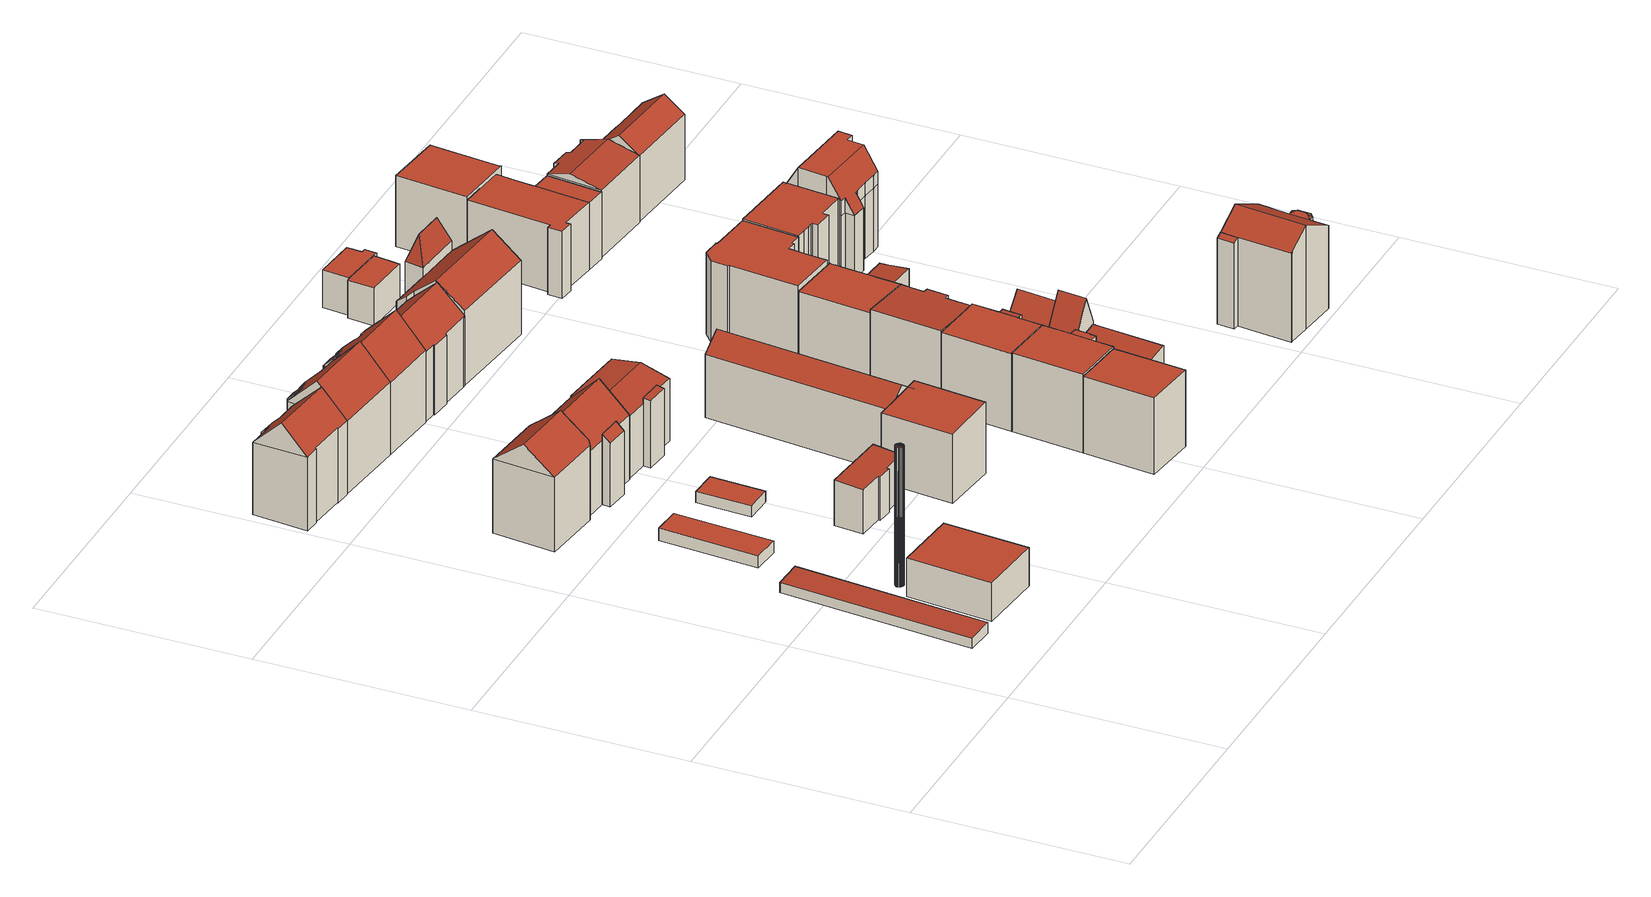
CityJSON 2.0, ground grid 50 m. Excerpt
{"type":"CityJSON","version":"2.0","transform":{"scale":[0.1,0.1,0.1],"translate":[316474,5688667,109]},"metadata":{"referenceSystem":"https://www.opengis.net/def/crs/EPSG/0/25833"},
"CityObjects":{
"building1":{"type":"Building","attributes":{"Dachtyp_tdc":"tdcPolyFlatRoof","Gemeindeschluessel":14713000,"Dachneigung":3.05,"QualitaetDacherkennung":78,"Geometrietyp2DReferenz":"3000","function":"31001_2463","roofType":"2100","measuredHeight":2.78},"geometry":[{"type":"MultiSurface","lod":"2","boundaries":[[[0,1,2,3]],[[1,4,5,2]],[[4,6,7,5]],[[6,0,3,7]],[[6,4,1,0]],[[3,2,5,7]]],"semantics":{"surfaces":[{"type":"WallSurface"},{"type":"RoofSurface"},{"type":"GroundSurface"}],"values":[0,0,0,0,1,2]}}]},
"building2":{"type":"Building","attributes":{"Dachtyp_tdc":"tdcPolyFlatRoof","Gemeindeschluessel":14713000,"Dachneigung":0,"QualitaetDacherkennung":43,"Geometrietyp2DReferenz":"3000","function":"31001_9998","roofType":"1000","measuredHeight":9.39},"geometry":[{"type":"MultiSurface","lod":"2","boundaries":[[[8,9,10,11]],[[9,12,13,10]],[[12,14,15,13]],[[14,8,11,15]],[[14,12,9,8]],[[11,10,13,15]]],"semantics":{"surfaces":[{"type":"WallSurface"},{"type":"RoofSurface"},{"type":"GroundSurface"}],"values":[0,0,0,0,1,2]}}]},
"building3":{"type":"Building","attributes":{"Stand_DGM":"2023","Stand_Basis-DLM":"2022","Gemeindeschluessel":"14713000","ObjektHoehe":34,"Stand_Laserscan":"2023","BodenHoehe":110.93,"Stand_3D-Stadtmodell":"2025","Geometrietyp2DReferenz":1000,"AbsoluteHoehe":144.93,"function":"51002_1290","roofType":"9999","measuredHeight":34},"geometry":[{"type":"MultiSurface","lod":"2","boundaries":[[[16,17,18]],[[16,18,19]],[[16,19,20]],[[16,20,21]],[[16,21,22]],[[16,22,23]],[[16,23,24]],[[16,24,25]],[[16,25,26]],[[16,26,27]],[[16,27,28]],[[16,28,29]],[[16,29,30]],[[16,30,31]],[[16,31,32]],[[16,32,33]],[[16,33,34]],[[16,34,35]],[[22,21,36]],[[22,36,37]],[[21,20,38]],[[21,38,36]],[[20,19,39]],[[20,39,38]],[[19,18,40]],[[19,40,39]],[[23,37,41]],[[17,16,42]],[[18,17,43]],[[18,43,40]],[[17,42,43]],[[16,35,44]],[[16,44,42]],[[35,34,45]],[[35,45,44]],[[34,33,46]],[[34,46,45]],[[33,32,47]],[[33,47,46]],[[32,31,48]],[[32,48,47]],[[31,30,49]],[[31,49,48]],[[30,29,50]],[[30,50,49]],[[29,28,51]],[[29,51,50]],[[28,27,52]],[[28,52,51]],[[26,25,53]],[[27,54,52]],[[26,53,54]],[[25,24,55]],[[25,55,53]],[[24,23,41]],[[24,41,55]],[[23,22,37]],[[27,26,54]],[[39,40,43]],[[39,43,42]],[[39,42,44]],[[39,44,45]],[[39,45,46]],[[39,46,47]],[[39,47,48]],[[39,48,49]],[[39,49,50]],[[39,50,51]],[[39,51,52]],[[39,52,54]],[[39,54,53]],[[39,53,55]],[[39,55,41]],[[39,41,37]],[[39,37,36]],[[39,36,38]]],"semantics":{"surfaces":[{"type":"RoofSurface"},{"type":"WallSurface"},{"type":"GroundSurface"}],"values":[0,0,0,0,0,0,0,0,0,0,0,0,0,0,0,0,0,0,1,1,1,1,1,1,1,1,1,1,1,1,1,1,1,1,1,1,1,1,1,1,1,1,1,1,1,1,1,1,1,1,1,1,1,1,1,1,1,1,2,2,2,2,2,2,2,2,2,2,2,2,2,2,2,2,2,2]}}]},
"building4":{"type":"Building","attributes":{"Dachtyp_tdc":"tdcPolyFlatRoof","Gemeindeschluessel":14713000,"Dachneigung":0,"QualitaetDacherkennung":0,"Geometrietyp2DReferenz":"3000","BezugspunktDach":"2000","function":"31001_2463","measuredHeight":3},"geometry":[{"type":"MultiSurface","lod":"2","boundaries":[[[56,57,58,59]],[[59,58,60,61]],[[58,57,62,60]],[[57,56,63,62]],[[56,59,61,63]],[[61,60,62,63]]],"semantics":{"surfaces":[{"type":"RoofSurface"},{"type":"WallSurface"},{"type":"GroundSurface"}],"values":[0,1,1,1,1,2]}}]},
"building5":{"type":"Building","attributes":{"Dachtyp_tdc":"tdcFreeFormRoof","Gemeindeschluessel":14713000,"Dachneigung":36.76,"QualitaetDacherkennung":57,"Geometrietyp2DReferenz":"3000","function":"31001_9998","roofType":"5000","measuredHeight":23.89},"geometry":[{"type":"MultiSurface","lod":"2","boundaries":[[[64,65,66,67]],[[65,68,69,66]],[[68,70,71,69]],[[70,72,73,71]],[[72,64,67,73]],[[74,72,70,75]],[[65,64,74,75,68]],[[64,72,74]],[[70,68,75]],[[67,66,69,71,73]]],"semantics":{"surfaces":[{"type":"WallSurface"},{"type":"RoofSurface"},{"type":"GroundSurface"}],"values":[0,0,0,0,0,1,1,0,0,2]}}]},
"building6":{"type":"Building","attributes":{"Dachtyp_tdc":"tdcFreeFormRoof","Gemeindeschluessel":14713000,"Dachneigung":44.85,"QualitaetDacherkennung":69,"Geometrietyp2DReferenz":"3000","function":"31001_9998","roofType":"5000","measuredHeight":24.52},"geometry":[{"type":"MultiSurface","lod":"2","boundaries":[[[76,77,78,79]],[[77,80,81,78]],[[80,82,83,81]],[[82,84,85,83]],[[84,86,87,85]],[[86,88,89,87]],[[88,90,91,89]],[[90,92,93,91]],[[92,94,95,93]],[[94,96,97,95]],[[96,98,99,97]],[[98,76,79,99]],[[90,100,101,76,98,96,94,92]],[[100,88,86,84,82,80,77,101]],[[90,88,100]],[[77,76,101]],[[79,78,81,83,85,87,89,91,93,95,97,99]]],"semantics":{"surfaces":[{"type":"WallSurface"},{"type":"RoofSurface"},{"type":"GroundSurface"}],"values":[0,0,0,0,0,0,0,0,0,0,0,0,1,1,0,0,2]}}]},
"building7":{"type":"Building","attributes":{"Dachtyp_tdc":"tdcPolyFlatRoof","Gemeindeschluessel":14713000,"Dachneigung":3.08,"QualitaetDacherkennung":70,"Geometrietyp2DReferenz":"3000","function":"31001_9998","roofType":"2100","measuredHeight":11.1},"geometry":[{"type":"MultiSurface","lod":"2","boundaries":[[[102,103,104,105]],[[103,106,107,104]],[[106,108,109,107]],[[108,110,111,109]],[[110,112,113,111]],[[112,114,115,113]],[[114,116,117,115]],[[116,102,105,117]],[[116,114,112,110,108,106,103,102]],[[105,104,107,109,111,113,115,117]]],"semantics":{"surfaces":[{"type":"WallSurface"},{"type":"RoofSurface"},{"type":"GroundSurface"}],"values":[0,0,0,0,0,0,0,0,1,2]}}]},
"building8":{"type":"Building","attributes":{"Dachtyp_tdc":"tdcPolyFlatRoof","Gemeindeschluessel":14713000,"Dachneigung":0,"QualitaetDacherkennung":78,"Geometrietyp2DReferenz":"3000","function":"31001_2463","roofType":"1000","measuredHeight":2.55},"geometry":[{"type":"MultiSurface","lod":"2","boundaries":[[[118,119,120,121]],[[119,122,123,120]],[[122,124,125,123]],[[124,118,121,125]],[[124,122,119,118]],[[121,120,123,125]]],"semantics":{"surfaces":[{"type":"WallSurface"},{"type":"RoofSurface"},{"type":"GroundSurface"}],"values":[0,0,0,0,1,2]}}]},
"building9":{"type":"Building","attributes":{"Gemeindeschluessel":14713000,"Geometrietyp2DReferenz":"3000","function":"31001_9998","roofType":"9999"},"children":["building9-1","building9-2"]},
"building9-1":{"type":"BuildingPart","attributes":{"Dachtyp_tdc":"tdcPolyFlatRoof","Dachneigung":41.84,"QualitaetDacherkennung":36,"Geometrietyp2DReferenz":"3000","roofType":"2100","measuredHeight":17.23},"parents":["building9"],"geometry":[{"type":"MultiSurface","lod":"2","boundaries":[[[126,127,128,129]],[[127,130,128]],[[131,132,133,134,135]],[[132,126,129,133]],[[132,131,127,126]],[[129,128,134,133]],[[135,130,127,131]],[[135,134,128,130]]],"semantics":{"surfaces":[{"type":"WallSurface"},{"type":"RoofSurface"},{"type":"GroundSurface"},{"type":"ClosureSurface"}],"values":[0,0,0,0,1,2,0,3]}}]},
"building9-2":{"type":"BuildingPart","attributes":{"Dachtyp_tdc":"tdcGableRoof","Dachneigung":42.12,"QualitaetDacherkennung":57,"Geometrietyp2DReferenz":"3000","roofType":"3100","measuredHeight":22.34},"parents":["building9"],"geometry":[{"type":"MultiSurface","lod":"2","boundaries":[[[136,137,138,139]],[[137,140,141,138]],[[140,135,134,141]],[[130,142,67,128]],[[142,143,144,67]],[[143,145,73,144]],[[145,146,147,73]],[[146,136,139,147]],[[143,142,130,135,140,137,136]],[[136,146,145,143]],[[139,138,141,134,128,67,144,73,147]],[[128,134,135,130]]],"semantics":{"surfaces":[{"type":"WallSurface"},{"type":"RoofSurface"},{"type":"GroundSurface"},{"type":"ClosureSurface"}],"values":[0,0,0,0,0,0,0,0,1,1,2,3]}}]},
"building10":{"type":"Building","attributes":{"Dachtyp_tdc":"tdcFreeFormRoof","Gemeindeschluessel":14713000,"Dachneigung":45.37,"QualitaetDacherkennung":33,"Geometrietyp2DReferenz":"3000","function":"31001_9998","roofType":"5000","measuredHeight":25.4},"geometry":[{"type":"MultiSurface","lod":"2","boundaries":[[[148,149,150,151]],[[149,152,153,150]],[[152,154,155,153]],[[154,156,157,155]],[[156,158,159,157]],[[158,160,161,159]],[[160,162,163,161]],[[162,164,165,163]],[[164,166,167,165]],[[166,168,169,167]],[[168,170,171,169]],[[170,172,173,171]],[[172,174,175,173]],[[174,176,177,175]],[[176,178,179,177]],[[178,180,181,179]],[[180,182,183,181]],[[182,184,185,183]],[[184,186,187,185]],[[186,188,189,187]],[[188,190,191,189]],[[190,192,193,191]],[[192,194,195,193]],[[194,148,151,195]],[[172,196,197,174]],[[148,194,192,190,188,186,184,182,180,178,176,197,196,170,168,166,164,162,160,158,156,154,152,149]],[[172,170,196]],[[176,174,197]],[[151,150,153,155,157,159,161,163,165,167,169,171,173,175,177,179,181,183,185,187,189,191,193,195]]],"semantics":{"surfaces":[{"type":"WallSurface"},{"type":"RoofSurface"},{"type":"GroundSurface"}],"values":[0,0,0,0,0,0,0,0,0,0,0,0,0,0,0,0,0,0,0,0,0,0,0,0,1,1,0,0,2]}}]},
"building11":{"type":"Building","attributes":{"Dachtyp_tdc":"tdcPolyFlatRoof","Gemeindeschluessel":14713000,"Dachneigung":2.68,"QualitaetDacherkennung":79,"Geometrietyp2DReferenz":"3000","function":"31001_9998","roofType":"2100","measuredHeight":17.41},"geometry":[{"type":"MultiSurface","lod":"2","boundaries":[[[198,199,200,201]],[[199,202,203,200]],[[202,204,205,203]],[[204,206,207,205]],[[206,198,201,207]],[[206,204,202,199,198]],[[201,200,203,205,207]]],"semantics":{"surfaces":[{"type":"WallSurface"},{"type":"RoofSurface"},{"type":"GroundSurface"}],"values":[0,0,0,0,0,1,2]}}]},
"building12":{"type":"Building","attributes":{"Gemeindeschluessel":14713000,"Geometrietyp2DReferenz":"3000","function":"31001_9998","roofType":"9999"},"children":["building12-1","building12-2"]},
"building12-1":{"type":"BuildingPart","attributes":{"Dachtyp_tdc":"tdcGableRoof","Dachneigung":14.42,"QualitaetDacherkennung":46,"Geometrietyp2DReferenz":"3000","roofType":"3100","measuredHeight":17.07},"parents":["building12"],"geometry":[{"type":"MultiSurface","lod":"2","boundaries":[[[208,209,210,211]],[[209,212,213,210]],[[212,214,215,213]],[[214,216,217,215]],[[216,218,219,217]],[[218,220,221,219]],[[220,222,223,221]],[[222,224,225,223]],[[218,216,214,212]],[[212,209,208,224,222,220,218]],[[225,211,210,213,215,217,219,221,223]],[[208,211,225,224]]],"semantics":{"surfaces":[{"type":"WallSurface"},{"type":"RoofSurface"},{"type":"GroundSurface"},{"type":"ClosureSurface"}],"values":[0,0,0,0,0,0,0,0,1,1,2,3]}}]},
"building12-2":{"type":"BuildingPart","attributes":{"Dachtyp_tdc":"tdcPolyFlatRoof","Dachneigung":9.46,"QualitaetDacherkennung":45,"Geometrietyp2DReferenz":"3000","roofType":"2100","measuredHeight":16.74},"parents":["building12"],"geometry":[{"type":"MultiSurface","lod":"2","boundaries":[[[226,227,208,211,228]],[[229,230,231,225,224]],[[230,226,228,231]],[[230,229,227,226]],[[228,211,225,231]],[[224,208,227,229]],[[224,225,211,208]]],"semantics":{"surfaces":[{"type":"WallSurface"},{"type":"RoofSurface"},{"type":"GroundSurface"},{"type":"ClosureSurface"}],"values":[0,0,0,1,2,0,3]}}]},
"building13":{"type":"Building","attributes":{"Dachtyp_tdc":"tdcFreeFormRoof","Gemeindeschluessel":14713000,"Dachneigung":44.68,"QualitaetDacherkennung":33,"Geometrietyp2DReferenz":"3000","function":"31001_9998","roofType":"5000","measuredHeight":25.32},"geometry":[{"type":"MultiSurface","lod":"2","boundaries":[[[232,170,171,173]],[[170,233,234,171]],[[233,235,236,234]],[[235,237,238,236]],[[237,239,240,238]],[[239,241,242,240]],[[241,243,244,242]],[[243,245,246,244]],[[245,247,248,246]],[[247,249,250,248]],[[249,251,252,250]],[[251,253,254,252]],[[253,255,256,254]],[[255,257,258,256]],[[257,259,260,258]],[[259,261,262,260]],[[261,263,264,262]],[[263,265,266,264]],[[265,267,268,266]],[[267,269,270,268]],[[269,271,272,270]],[[271,273,274,272]],[[273,232,173,274]],[[273,275,276,232]],[[275,271,269,267,265,263,261,259,257,255,253,251,249,247,245,243,241,239,237,235,233,170,276]],[[170,232,276]],[[273,271,275]],[[173,171,234,236,238,240,242,244,246,248,250,252,254,256,258,260,262,264,266,268,270,272,274]]],"semantics":{"surfaces":[{"type":"WallSurface"},{"type":"RoofSurface"},{"type":"GroundSurface"}],"values":[0,0,0,0,0,0,0,0,0,0,0,0,0,0,0,0,0,0,0,0,0,0,0,1,1,0,0,2]}}]},
"building14":{"type":"Building","attributes":{"Dachtyp_tdc":"tdcFreeFormRoof","Gemeindeschluessel":14713000,"Dachneigung":36.65,"QualitaetDacherkennung":93,"Geometrietyp2DReferenz":"3000","function":"31001_9998","roofType":"5000","measuredHeight":19.07},"geometry":[{"type":"MultiSurface","lod":"2","boundaries":[[[277,278,279,205]],[[278,280,281,279]],[[280,282,283,281]],[[282,284,207,283]],[[284,277,205,207]],[[285,286,278,277]],[[282,280,286,285,284]],[[280,278,286]],[[277,284,285]],[[205,279,281,283,207]]],"semantics":{"surfaces":[{"type":"WallSurface"},{"type":"RoofSurface"},{"type":"GroundSurface"}],"values":[0,0,0,0,0,1,1,0,0,2]}}]},
"building15":{"type":"Building","attributes":{"Dachtyp_tdc":"tdcPolyFlatRoof","Gemeindeschluessel":14713000,"Dachneigung":0,"QualitaetDacherkennung":81,"Geometrietyp2DReferenz":"3000","function":"31001_9998","roofType":"1000","measuredHeight":18.68},"geometry":[{"type":"MultiSurface","lod":"2","boundaries":[[[287,288,289,290]],[[288,291,292,289]],[[291,293,294,292]],[[293,287,290,294]],[[293,291,288,287]],[[290,289,292,294]]],"semantics":{"surfaces":[{"type":"WallSurface"},{"type":"RoofSurface"},{"type":"GroundSurface"}],"values":[0,0,0,0,1,2]}}]},
"building16":{"type":"Building","attributes":{"Dachtyp_tdc":"tdcFreeFormRoof","Gemeindeschluessel":14713000,"Dachneigung":42.03,"QualitaetDacherkennung":53,"Geometrietyp2DReferenz":"3000","function":"31001_9998","roofType":"5000","measuredHeight":23.15},"geometry":[{"type":"MultiSurface","lod":"2","boundaries":[[[295,296,297,298]],[[296,299,300,297]],[[299,301,302,300]],[[301,303,304,302]],[[303,305,306,304]],[[305,307,308,306]],[[307,309,310,308]],[[309,311,312,310]],[[311,313,314,312]],[[313,315,316,314]],[[315,317,318,316]],[[317,295,298,318]],[[311,309,307,305,319,320,317,315,313]],[[319,303,301,299,296,295,320]],[[305,303,319]],[[295,317,320]],[[298,297,300,302,304,306,308,310,312,314,316,318]]],"semantics":{"surfaces":[{"type":"WallSurface"},{"type":"RoofSurface"},{"type":"GroundSurface"}],"values":[0,0,0,0,0,0,0,0,0,0,0,0,1,1,0,0,2]}}]},
"building17":{"type":"Building","attributes":{"Gemeindeschluessel":14713000,"Geometrietyp2DReferenz":"3000","function":"31001_9998","roofType":"9999"},"children":["building17-1","building17-2"]},
"building17-1":{"type":"BuildingPart","attributes":{"Dachtyp_tdc":"tdcPolyFlatRoof","Dachneigung":0,"QualitaetDacherkennung":80,"Geometrietyp2DReferenz":"3000","roofType":"1000","measuredHeight":19.24},"parents":["building17"],"geometry":[{"type":"MultiSurface","lod":"2","boundaries":[[[321,322,323,324]],[[322,325,326,323]],[[325,327,328,329,326]],[[330,331,332,333,334]],[[331,335,290,332]],[[335,336,294,290]],[[336,321,324,294]],[[336,335,331,330,327,325,322,321]],[[324,323,326,329,333,332,290,294]],[[334,328,327,330]],[[334,333,329,328]]],"semantics":{"surfaces":[{"type":"WallSurface"},{"type":"RoofSurface"},{"type":"GroundSurface"},{"type":"ClosureSurface"}],"values":[0,0,0,0,0,0,0,1,2,0,3]}}]},
"building17-2":{"type":"BuildingPart","attributes":{"Dachtyp_tdc":"tdcPolyFlatRoof","Dachneigung":0,"QualitaetDacherkennung":81,"Geometrietyp2DReferenz":"3000","roofType":"1000","measuredHeight":19},"parents":["building17"],"geometry":[{"type":"MultiSurface","lod":"2","boundaries":[[[328,337,338,329]],[[337,339,340,338]],[[339,341,342,340]],[[341,343,344,342]],[[343,345,346,344]],[[345,347,348,346]],[[347,349,332,348]],[[349,334,333,332]],[[334,349,347,345,343,341,339,337,328]],[[338,340,342,344,346,348,332,333,329]],[[329,333,334,328]]],"semantics":{"surfaces":[{"type":"WallSurface"},{"type":"RoofSurface"},{"type":"GroundSurface"},{"type":"ClosureSurface"}],"values":[0,0,0,0,0,0,0,0,1,2,3]}}]},
"building18":{"type":"Building","attributes":{"Gemeindeschluessel":14713000,"Geometrietyp2DReferenz":"3000","function":"31001_9998","roofType":"9999"},"children":["building18-1","building18-2"]},
"building18-1":{"type":"BuildingPart","attributes":{"Dachtyp_tdc":"tdcPolyFlatRoof","Dachneigung":0,"QualitaetDacherkennung":62,"Geometrietyp2DReferenz":"3000","roofType":"1000","measuredHeight":19.01},"parents":["building18"],"geometry":[{"type":"MultiSurface","lod":"2","boundaries":[[[350,351,352,353]],[[351,354,355,352]],[[354,356,355]],[[357,358,359]],[[357,360,361,358]],[[360,362,363,361]],[[362,364,365,363]],[[364,366,367,365]],[[366,368,323,367]],[[368,369,324,323]],[[369,350,353,324]],[[369,368,366,364,362,360,357,354,351,350]],[[353,352,355,358,361,363,365,367,323,324]],[[359,356,354,357]],[[359,358,355,356]]],"semantics":{"surfaces":[{"type":"WallSurface"},{"type":"RoofSurface"},{"type":"GroundSurface"},{"type":"ClosureSurface"}],"values":[0,0,0,0,0,0,0,0,0,0,0,1,2,0,3]}}]},
"building18-2":{"type":"BuildingPart","attributes":{"Dachtyp_tdc":"tdcPolyFlatRoof","Dachneigung":3.03,"QualitaetDacherkennung":79,"Geometrietyp2DReferenz":"3000","roofType":"2100","measuredHeight":18.7},"parents":["building18"],"geometry":[{"type":"MultiSurface","lod":"2","boundaries":[[[356,370,371,355]],[[370,372,373,371]],[[372,374,375,373]],[[374,359,358,375]],[[359,374,372,370,356]],[[355,371,373,375,358]],[[355,358,359,356]]],"semantics":{"surfaces":[{"type":"WallSurface"},{"type":"RoofSurface"},{"type":"GroundSurface"},{"type":"ClosureSurface"}],"values":[0,0,0,0,1,2,3]}}]},
"building19":{"type":"Building","attributes":{"Dachtyp_tdc":"tdcPolyFlatRoof","Gemeindeschluessel":14713000,"Dachneigung":3.38,"QualitaetDacherkennung":79,"Geometrietyp2DReferenz":"3000","function":"31001_9998","roofType":"2100","measuredHeight":19.33},"geometry":[{"type":"MultiSurface","lod":"2","boundaries":[[[376,377,378,379]],[[377,380,381,378]],[[380,382,383,381]],[[382,384,352,383]],[[384,385,353,352]],[[385,386,387,353]],[[386,388,389,387]],[[388,390,391,389]],[[390,392,393,391]],[[392,394,395,393]],[[394,376,379,395]],[[394,392,390,388,386,385,384,382,380,377,376]],[[379,378,381,383,352,353,387,389,391,393,395]]],"semantics":{"surfaces":[{"type":"WallSurface"},{"type":"RoofSurface"},{"type":"GroundSurface"}],"values":[0,0,0,0,0,0,0,0,0,0,0,1,2]}}]},
"building20":{"type":"Building","attributes":{"Gemeindeschluessel":14713000,"Geometrietyp2DReferenz":"3000","function":"31001_9998","roofType":"9999"},"children":["building20-1","building20-2"]},
"building20-1":{"type":"BuildingPart","attributes":{"Dachtyp_tdc":"tdcFreeFormRoof","Dachneigung":70.17,"QualitaetDacherkennung":7,"Geometrietyp2DReferenz":"3000","roofType":"5000","measuredHeight":24.07},"parents":["building20"],"geometry":[{"type":"MultiSurface","lod":"2","boundaries":[[[396,397,398,399,400]],[[401,402,403,404,405]],[[402,396,400,403]],[[406,402,401]],[[407,406,401,397]],[[407,397,396]],[[406,407,396,402]],[[400,399,404,403]],[[405,398,397,401]],[[405,404,399,398]]],"semantics":{"surfaces":[{"type":"WallSurface"},{"type":"RoofSurface"},{"type":"GroundSurface"},{"type":"ClosureSurface"}],"values":[0,0,0,1,1,1,1,2,0,3]}}]},
"building20-2":{"type":"BuildingPart","attributes":{"Dachtyp_tdc":"tdcGableRoof","Dachneigung":40.08,"QualitaetDacherkennung":37,"Geometrietyp2DReferenz":"3000","roofType":"3100","measuredHeight":23.59},"parents":["building20"],"geometry":[{"type":"MultiSurface","lod":"2","boundaries":[[[408,405,404,409]],[[398,410,411,399]],[[410,412,413,411]],[[412,414,415,413]],[[414,416,417,415]],[[416,418,419,417]],[[418,420,421,419]],[[420,408,409,421]],[[416,414,412,410]],[[410,398,405,408,420,418,416]],[[409,404,399,411,413,415,417,419,421]],[[398,399,404,405]]],"semantics":{"surfaces":[{"type":"WallSurface"},{"type":"RoofSurface"},{"type":"GroundSurface"},{"type":"ClosureSurface"}],"values":[0,0,0,0,0,0,0,0,1,1,2,3]}}]},
"building21":{"type":"Building","attributes":{"Gemeindeschluessel":14713000,"Geometrietyp2DReferenz":"3000","function":"31001_9998","roofType":"9999"},"children":["building21-1","building21-2"]},
"building21-1":{"type":"BuildingPart","attributes":{"Dachtyp_tdc":"tdcFreeFormRoof","Dachneigung":66.19,"QualitaetDacherkennung":69,"Geometrietyp2DReferenz":"3000","roofType":"5000","measuredHeight":17.95},"parents":["building21"],"geometry":[{"type":"MultiSurface","lod":"2","boundaries":[[[422,423,424,425]],[[423,426,427,424]],[[426,428,429,427]],[[428,430,431,429]],[[430,432,433,431]],[[432,434,435,433]],[[432,430,436]],[[430,428,437,436]],[[428,426,437]],[[426,423,422,438,439]],[[426,439,434,432,436,437]],[[440,425,424,427,429,431,433,435,441]],[[425,440,438,422]],[[441,435,434,439]],[[441,439,438,440]]],"semantics":{"surfaces":[{"type":"WallSurface"},{"type":"RoofSurface"},{"type":"GroundSurface"},{"type":"ClosureSurface"}],"values":[0,0,0,0,0,0,1,1,1,1,1,2,3,3,3]}}]},
"building21-2":{"type":"BuildingPart","attributes":{"Dachtyp_tdc":"tdcPolyFlatRoof","Dachneigung":0,"QualitaetDacherkennung":78,"Geometrietyp2DReferenz":"3000","roofType":"1000","measuredHeight":18.54},"parents":["building21"],"geometry":[{"type":"MultiSurface","lod":"2","boundaries":[[[442,443,444,445]],[[443,446,447,444]],[[446,448,449,447]],[[448,450,422,425,449]],[[451,452,453,435,434]],[[452,388,389,453]],[[388,454,387,389]],[[454,442,445,387]],[[454,388,452,451,455,450,448,446,443,442]],[[445,444,447,449,425,440,441,435,453,389,387]],[[438,422,450,455]],[[438,440,425,422]],[[434,439,438,455,451]],[[434,435,441,439]],[[441,440,438,439]]],"semantics":{"surfaces":[{"type":"WallSurface"},{"type":"RoofSurface"},{"type":"GroundSurface"},{"type":"ClosureSurface"}],"values":[0,0,0,0,0,0,0,0,1,2,0,3,0,3,3]}}]},
"building22":{"type":"Building","attributes":{"Dachtyp_tdc":"tdcPolyFlatRoof","Gemeindeschluessel":14713000,"Dachneigung":8.59,"QualitaetDacherkennung":87,"Geometrietyp2DReferenz":"3000","function":"31001_9998","roofType":"2100","measuredHeight":7.95},"geometry":[{"type":"MultiSurface","lod":"2","boundaries":[[[456,457,458,459]],[[457,460,461,458]],[[460,462,463,461]],[[462,464,465,463]],[[464,466,467,465]],[[466,468,469,467]],[[468,470,471,469]],[[470,472,473,471]],[[472,456,459,473]],[[472,470,468,466,464,462,460,457,456]],[[459,458,461,463,465,467,469,471,473]]],"semantics":{"surfaces":[{"type":"WallSurface"},{"type":"RoofSurface"},{"type":"GroundSurface"}],"values":[0,0,0,0,0,0,0,0,0,1,2]}}]},
"building23":{"type":"Building","attributes":{"Dachtyp_tdc":"tdcGableRoof","Gemeindeschluessel":14713000,"Dachneigung":61.79,"QualitaetDacherkennung":2,"Geometrietyp2DReferenz":"3000","function":"31001_9998","roofType":"3100","measuredHeight":15.64},"geometry":[{"type":"MultiSurface","lod":"2","boundaries":[[[474,475,476,477]],[[475,478,479,476]],[[478,480,481,479]],[[480,482,483,481]],[[482,484,485,483]],[[484,474,477,485]],[[486,484,482,480,478,487]],[[488,486,487,489]],[[474,488,489,475]],[[475,489,487,478]],[[484,486,488,474]],[[477,476,479,481,483,485]]],"semantics":{"surfaces":[{"type":"WallSurface"},{"type":"RoofSurface"},{"type":"GroundSurface"}],"values":[0,0,0,0,0,0,1,1,0,0,0,2]}}]},
"building24":{"type":"Building","attributes":{"Dachtyp_tdc":"tdcPolyFlatRoof","Gemeindeschluessel":14713000,"Dachneigung":0,"QualitaetDacherkennung":44,"Geometrietyp2DReferenz":"3000","function":"31001_9998","roofType":"1000","measuredHeight":9.25},"geometry":[{"type":"MultiSurface","lod":"2","boundaries":[[[490,491,492,493]],[[491,494,495,492]],[[494,496,497,495]],[[496,498,499,497]],[[498,490,493,499]],[[498,496,494,491,490]],[[493,492,495,497,499]]],"semantics":{"surfaces":[{"type":"WallSurface"},{"type":"RoofSurface"},{"type":"GroundSurface"}],"values":[0,0,0,0,0,1,2]}}]},
"building25":{"type":"Building","attributes":{"Dachtyp_tdc":"tdcPolyFlatRoof","Gemeindeschluessel":14713000,"Dachneigung":0,"QualitaetDacherkennung":43,"Geometrietyp2DReferenz":"3000","function":"31001_9998","roofType":"1000","measuredHeight":19.89},"geometry":[{"type":"MultiSurface","lod":"2","boundaries":[[[500,501,502,503]],[[501,504,505,502]],[[504,506,507,505]],[[506,508,509,507]],[[508,510,511,509]],[[510,512,513,511]],[[512,514,515,513]],[[514,516,517,515]],[[516,518,519,517]],[[518,520,521,519]],[[520,522,523,521]],[[522,524,525,523]],[[524,526,527,525]],[[526,528,529,527]],[[528,530,531,529]],[[530,500,503,531]],[[530,528,526,524,522,520,518,516,514,512,510,508,506,504,501,500]],[[503,502,505,507,509,511,513,515,517,519,521,523,525,527,529,531]]],"semantics":{"surfaces":[{"type":"WallSurface"},{"type":"RoofSurface"},{"type":"GroundSurface"}],"values":[0,0,0,0,0,0,0,0,0,0,0,0,0,0,0,0,1,2]}}]},
"building26":{"type":"Building","attributes":{"Dachtyp_tdc":"tdcFreeFormRoof","Gemeindeschluessel":14713000,"Dachneigung":51.88,"QualitaetDacherkennung":0,"Geometrietyp2DReferenz":"3000","BezugspunktDach":"2000","function":"31001_9998","measuredHeight":12.17},"geometry":[{"type":"MultiSurface","lod":"2","boundaries":[[[532,533,534,535]],[[536,537,538,533,532,539,540]],[[539,535,485,477]],[[535,534,541,485]],[[534,538,542,541]],[[538,537,543,542]],[[537,536,544,543]],[[536,540,545,544]],[[540,539,477,545]],[[538,534,533]],[[535,539,532]],[[477,485,541,542,543,544,545]]],"semantics":{"surfaces":[{"type":"RoofSurface"},{"type":"WallSurface"},{"type":"GroundSurface"}],"values":[0,0,1,1,1,1,1,1,1,1,1,2]}}]},
"building27":{"type":"Building","attributes":{"Dachtyp_tdc":"tdcPolyFlatRoof","Gemeindeschluessel":14713000,"Dachneigung":0,"QualitaetDacherkennung":35,"Geometrietyp2DReferenz":"3000","function":"31001_9998","roofType":"1000","measuredHeight":9.14},"geometry":[{"type":"MultiSurface","lod":"2","boundaries":[[[546,547,548,549]],[[547,496,497,548]],[[496,494,495,497]],[[494,550,551,495]],[[550,552,553,551]],[[552,554,555,553]],[[554,546,549,555]],[[554,552,550,494,496,547,546]],[[549,548,497,495,551,553,555]]],"semantics":{"surfaces":[{"type":"WallSurface"},{"type":"RoofSurface"},{"type":"GroundSurface"}],"values":[0,0,0,0,0,0,0,1,2]}}]},
"building28":{"type":"Building","attributes":{"Dachtyp_tdc":"tdcPolyFlatRoof","Gemeindeschluessel":14713000,"Dachneigung":7.18,"QualitaetDacherkennung":72,"Geometrietyp2DReferenz":"3000","function":"31001_9998","roofType":"2100","measuredHeight":7.79},"geometry":[{"type":"MultiSurface","lod":"2","boundaries":[[[556,557,558,559]],[[557,560,561,558]],[[560,562,563,561]],[[562,564,565,563]],[[564,566,567,565]],[[566,568,569,567]],[[568,570,571,569]],[[570,572,573,571]],[[572,574,575,573]],[[574,576,577,575]],[[576,556,559,577]],[[576,574,572,570,568,566,564,562,560,557,556]],[[559,558,561,563,565,567,569,571,573,575,577]]],"semantics":{"surfaces":[{"type":"WallSurface"},{"type":"RoofSurface"},{"type":"GroundSurface"}],"values":[0,0,0,0,0,0,0,0,0,0,0,1,2]}}]},
"building29":{"type":"Building","attributes":{"Dachtyp_tdc":"tdcPolyFlatRoof","Gemeindeschluessel":14713000,"Dachneigung":0,"QualitaetDacherkennung":37,"Geometrietyp2DReferenz":"3000","function":"31001_9998","roofType":"1000","measuredHeight":19.83},"geometry":[{"type":"MultiSurface","lod":"2","boundaries":[[[578,579,580,581]],[[579,582,583,580]],[[582,584,585,583]],[[584,586,587,585]],[[586,588,589,587]],[[588,590,591,589]],[[590,592,593,591]],[[592,594,595,593]],[[594,596,597,595]],[[596,598,599,597]],[[598,600,601,599]],[[600,578,581,601]],[[600,598,596,594,592,590,588,586,584,582,579,578]],[[581,580,583,585,587,589,591,593,595,597,599,601]]],"semantics":{"surfaces":[{"type":"WallSurface"},{"type":"RoofSurface"},{"type":"GroundSurface"}],"values":[0,0,0,0,0,0,0,0,0,0,0,0,1,2]}}]},
"building30":{"type":"Building","attributes":{"Gemeindeschluessel":14713000,"Geometrietyp2DReferenz":"3000","function":"31001_9998","roofType":"9999"},"children":["building30-1","building30-2","building30-3"]},
"building30-1":{"type":"BuildingPart","attributes":{"Dachtyp_tdc":"tdcGableRoof","Dachneigung":28,"QualitaetDacherkennung":89,"Geometrietyp2DReferenz":"3000","roofType":"3100","measuredHeight":25.31},"parents":["building30"],"geometry":[{"type":"MultiSurface","lod":"2","boundaries":[[[602,603,604,605]],[[603,606,607,604]],[[608,609,610,611]],[[608,612,613,609]],[[612,614,615,613]],[[614,616,617,615]],[[616,618,619,617]],[[618,620,621,619]],[[622,623,624,625]],[[623,626,627,624]],[[626,628,629,627]],[[628,602,605,629]],[[623,622,620,618,616,614]],[[614,612,608,611,606,603,602,628,626,623]],[[605,604,607,610,609,613,615,617,619,621,625,624,627,629]],[[611,610,607,606]],[[622,625,621,620]]],"semantics":{"surfaces":[{"type":"WallSurface"},{"type":"RoofSurface"},{"type":"GroundSurface"},{"type":"ClosureSurface"}],"values":[0,0,0,0,0,0,0,0,0,0,0,0,1,1,2,3,3]}}]},
"building30-2":{"type":"BuildingPart","attributes":{"Dachtyp_tdc":"tdcPolyFlatRoof","Dachneigung":29.37,"QualitaetDacherkennung":65,"Geometrietyp2DReferenz":"3000","roofType":"2100","measuredHeight":21.71},"parents":["building30"],"geometry":[{"type":"MultiSurface","lod":"2","boundaries":[[[630,631,632,633]],[[631,622,625,632]],[[634,635,621,620]],[[634,630,633,635]],[[634,620,622,631,630]],[[633,632,625,621,635]],[[620,621,625,622]]],"semantics":{"surfaces":[{"type":"WallSurface"},{"type":"RoofSurface"},{"type":"GroundSurface"},{"type":"ClosureSurface"}],"values":[0,0,0,0,1,2,3]}}]},
"building30-3":{"type":"BuildingPart","attributes":{"Dachtyp_tdc":"tdcFreeFormRoof","Dachneigung":29.83,"QualitaetDacherkennung":46,"Geometrietyp2DReferenz":"3000","roofType":"5000","measuredHeight":20.86},"parents":["building30"],"geometry":[{"type":"MultiSurface","lod":"2","boundaries":[[[606,636,637,607]],[[636,638,639,637]],[[638,640,641,639]],[[640,642,643,641]],[[642,611,610,643]],[[644,611,642]],[[645,644,642,640]],[[646,645,640,638]],[[647,646,638,636]],[[647,636,606]],[[644,645,646,647,606,611]],[[607,637,639,641,643,610]],[[607,610,611,606]]],"semantics":{"surfaces":[{"type":"WallSurface"},{"type":"RoofSurface"},{"type":"GroundSurface"},{"type":"ClosureSurface"}],"values":[0,0,0,0,0,1,1,1,1,1,1,2,3]}}]},
"building31":{"type":"Building","attributes":{"Gemeindeschluessel":14713000,"Geometrietyp2DReferenz":"3000","function":"31001_9998","roofType":"9999"},"children":["building31-1","building31-2","building31-3"]},
"building31-1":{"type":"BuildingPart","attributes":{"Dachtyp_tdc":"tdcFreeFormRoof","Dachneigung":22.38,"QualitaetDacherkennung":32,"Geometrietyp2DReferenz":"3000","roofType":"5000","measuredHeight":13.89},"parents":["building31"],"geometry":[{"type":"MultiSurface","lod":"2","boundaries":[[[648,649,650,651]],[[649,652,653,650]],[[654,648,651,655]],[[656,657,654,652]],[[656,652,649]],[[657,656,649,648]],[[657,648,654]],[[651,650,653,655]],[[655,653,652,654]]],"semantics":{"surfaces":[{"type":"WallSurface"},{"type":"RoofSurface"},{"type":"GroundSurface"},{"type":"ClosureSurface"}],"values":[0,0,0,1,1,1,1,2,3]}}]},
"building31-2":{"type":"BuildingPart","attributes":{"Dachtyp_tdc":"tdcPolyFlatRoof","Dachneigung":0,"QualitaetDacherkennung":81,"Geometrietyp2DReferenz":"3000","roofType":"1000","measuredHeight":16.41},"parents":["building31"],"geometry":[{"type":"MultiSurface","lod":"2","boundaries":[[[658,659,660,661]],[[659,662,663,660]],[[662,664,654,655,663]],[[665,666,667,668,653,652]],[[669,670,671,672,673]],[[670,674,675,671]],[[674,676,677,675]],[[676,658,661,677]],[[676,674,670,669,666,665,664,662,659,658]],[[661,660,663,655,653,668,672,671,675,677]],[[652,654,664,665]],[[652,653,655,654]],[[673,667,666,669]],[[673,672,668,667]]],"semantics":{"surfaces":[{"type":"WallSurface"},{"type":"RoofSurface"},{"type":"GroundSurface"},{"type":"ClosureSurface"}],"values":[0,0,0,0,0,0,0,0,1,2,0,3,0,3]}}]},
"building31-3":{"type":"BuildingPart","attributes":{"Dachtyp_tdc":"tdcPolyFlatRoof","Dachneigung":0,"QualitaetDacherkennung":57,"Geometrietyp2DReferenz":"3000","roofType":"1000","measuredHeight":16.33},"parents":["building31"],"geometry":[{"type":"MultiSurface","lod":"2","boundaries":[[[667,678,679,668]],[[678,680,681,679]],[[680,673,672,681]],[[673,680,678,667]],[[668,679,681,672]],[[668,672,673,667]]],"semantics":{"surfaces":[{"type":"WallSurface"},{"type":"RoofSurface"},{"type":"GroundSurface"},{"type":"ClosureSurface"}],"values":[0,0,0,1,2,3]}}]},
"building32":{"type":"Building","attributes":{"Dachtyp_tdc":"tdcPolyFlatRoof","Gemeindeschluessel":14713000,"Dachneigung":0,"QualitaetDacherkennung":73,"Geometrietyp2DReferenz":"3000","function":"31001_9998","roofType":"1000","measuredHeight":17.27},"geometry":[{"type":"MultiSurface","lod":"2","boundaries":[[[682,683,684,685]],[[683,686,687,684]],[[686,688,689,687]],[[688,690,691,689]],[[690,692,693,691]],[[692,694,695,693]],[[694,696,697,695]],[[696,682,685,697]],[[696,694,692,690,688,686,683,682]],[[685,684,687,689,691,693,695,697]]],"semantics":{"surfaces":[{"type":"WallSurface"},{"type":"RoofSurface"},{"type":"GroundSurface"}],"values":[0,0,0,0,0,0,0,0,1,2]}}]},
"building33":{"type":"Building","attributes":{"Dachtyp_tdc":"tdcFreeFormRoof","Gemeindeschluessel":14713000,"Dachneigung":59.14,"QualitaetDacherkennung":57,"Geometrietyp2DReferenz":"3000","function":"31001_9998","roofType":"5000","measuredHeight":24.01},"geometry":[{"type":"MultiSurface","lod":"2","boundaries":[[[698,699,700,701]],[[699,702,703,700]],[[702,704,705,703]],[[704,706,707,705]],[[706,708,709,707]],[[708,710,711,709]],[[710,712,713,711]],[[712,714,715,713]],[[714,716,717,715]],[[716,718,719,717]],[[718,720,721,719]],[[720,722,723,721]],[[722,724,725,723]],[[724,726,727,725]],[[726,728,729,727]],[[728,730,731,729]],[[730,732,733,731]],[[732,734,735,733]],[[734,736,737,735]],[[736,698,701,737]],[[738,739,740,741]],[[742,743,744,745,746,747,748,749,750,751,752,753,754,734]],[[755,738,741,756,750,749,757]],[[714,755,757,716]],[[716,757,749,718]],[[702,751,750,756,704]],[[704,756,741,706]],[[712,738,755,714]],[[734,754,736]],[[736,754,753,698]],[[698,753,752,699]],[[699,752,751,702]],[[718,749,748,720]],[[720,748,747,722]],[[722,747,746,724]],[[724,746,745,726]],[[726,745,744,728]],[[728,744,743,730]],[[730,743,742,732]],[[732,742,734]],[[706,741,740,708]],[[708,740,739,710]],[[710,739,738,712]],[[701,700,703,705,707,709,711,713,715,717,719,721,723,725,727,729,731,733,735,737]]],"semantics":{"surfaces":[{"type":"WallSurface"},{"type":"RoofSurface"},{"type":"GroundSurface"}],"values":[0,0,0,0,0,0,0,0,0,0,0,0,0,0,0,0,0,0,0,0,1,1,1,0,0,0,0,0,0,0,0,0,0,0,0,0,0,0,0,0,0,0,0,2]}}]},
"building34":{"type":"Building","attributes":{"Dachtyp_tdc":"tdcFreeFormRoof","Gemeindeschluessel":14713000,"Dachneigung":13.04,"QualitaetDacherkennung":64,"Geometrietyp2DReferenz":"3000","function":"31001_9998","roofType":"5000","measuredHeight":18.12},"geometry":[{"type":"MultiSurface","lod":"2","boundaries":[[[758,759,760,761]],[[759,762,763,760]],[[762,764,765,763]],[[764,766,767,765]],[[766,768,769,767]],[[768,770,771,769]],[[770,772,773,771]],[[772,774,775,773]],[[774,776,777,775]],[[776,778,779,777]],[[778,780,781,779]],[[780,758,761,781]],[[770,782,783,772]],[[782,768,766,764,762,759,758,780,778,776,774,783]],[[770,768,782]],[[774,772,783]],[[761,760,763,765,767,769,771,773,775,777,779,781]]],"semantics":{"surfaces":[{"type":"WallSurface"},{"type":"RoofSurface"},{"type":"GroundSurface"}],"values":[0,0,0,0,0,0,0,0,0,0,0,0,1,1,0,0,2]}}]},
"building35":{"type":"Building","attributes":{"Dachtyp_tdc":"tdcFreeFormRoof","Gemeindeschluessel":14713000,"Dachneigung":35.68,"QualitaetDacherkennung":71,"Geometrietyp2DReferenz":"3000","function":"31001_9998","roofType":"5000","measuredHeight":19.56},"geometry":[{"type":"MultiSurface","lod":"2","boundaries":[[[784,785,786,787]],[[785,788,789,786]],[[788,790,791,789]],[[790,792,793,791]],[[792,794,795,793]],[[794,784,787,795]],[[796,792,790,788,785,797]],[[794,796,797,784]],[[794,792,796]],[[785,784,797]],[[787,786,789,791,793,795]]],"semantics":{"surfaces":[{"type":"WallSurface"},{"type":"RoofSurface"},{"type":"GroundSurface"}],"values":[0,0,0,0,0,0,1,1,0,0,2]}}]}
},
"vertices":[
[180,600,37],[246,595,41],[246,595,13],[180,600,13],[206,138,41],[206,138,13],[140,144,37],[140,144,13],
[423,335,112],[406,133,112],[406,133,18],[423,335,18],[247,147,112],[247,147,18],[264,349,112],[264,349,18],
[310,383,359],[309,386,359],[307,388,359],[305,390,359],[302,391,359],[299,391,359],[296,390,359],[293,388,359],[291,386,359],[290,383,359],[290,380,359],[291,377,359],[293,374,359],[296,372,359],[299,371,359],[302,371,359],[305,372,359],[307,374,359],[309,377,359],[310,380,359],[299,391,19],[296,390,19],[302,391,19],[305,390,19],[307,388,19],[293,388,19],[310,383,19],[309,386,19],[310,380,19],[309,377,19],[307,374,19],[305,372,19],[302,371,19],[299,371,19],[296,372,19],[293,374,19],[291,377,19],[290,383,19],[290,380,19],[291,386,19],
[343,914,36],[277,919,36],[260,685,36],[327,680,36],[260,685,6],[327,680,6],[277,919,6],[343,914,6],
[293,1086,200],[284,1079,194],[284,1079,12],[293,1086,12],[138,1094,194],[138,1094,12],[153,1242,193],[153,1242,12],[307,1226,193],[307,1226,12],[300,1153,251],[146,1169,251],
[6,1598,191],[19,1729,187],[19,1729,11],[6,1598,11],[89,1722,187],[89,1722,11],[91,1742,168],[91,1742,11],[135,1737,168],[135,1737,11],[133,1718,187],[133,1718,11],[185,1713,187],[185,1713,11],[171,1582,191],[171,1582,11],[134,1586,191],[134,1586,11],[134,1587,193],[134,1587,11],[43,1596,193],[43,1596,11],[43,1595,191],[43,1595,11],[177,1643,256],[12,1660,256],
[458,534,123],[465,603,127],[465,603,16],[458,534,16],[627,587,127],[627,587,16],[620,519,123],[620,519,16],[558,524,123],[558,524,16],[557,519,123],[557,519,16],[521,523,123],[521,523,16],[521,528,123],[521,528,16],
[429,775,40],[434,905,40],[434,905,14],[429,775,14],[501,902,40],[501,902,14],[495,773,40],[495,773,14],
[347,1061,167],[349,1080,184],[349,1080,12],[347,1061,12],[349,1080,169],[407,1074,185],[405,1055,167],[405,1055,12],[407,1074,12],[407,1074,169],
[472,1142,236],[464,1069,169],[464,1069,12],[472,1142,12],[407,1075,169],[407,1075,12],[293,1086,169],[300,1159,236],[300,1159,12],[307,1226,169],[479,1210,169],[479,1210,12],
[280,1733,176],[295,1732,175],[295,1732,13],[280,1733,13],[295,1743,164],[295,1743,13],[300,1748,158],[300,1748,13],[322,1748,156],[322,1748,13],[322,1752,152],[322,1752,13],[335,1752,151],[335,1752,13],[331,1716,187],[331,1716,13],[327,1708,196],[327,1708,13],[334,1703,201],[334,1703,13],[342,1709,193],[342,1709,13],[364,1707,193],[364,1707,13],[349,1563,190],[349,1563,13],[171,1582,190],[171,1582,13],[186,1725,194],[186,1725,13],[230,1720,194],[230,1720,13],[236,1712,201],[236,1712,13],[245,1715,197],[245,1715,13],[242,1725,188],[242,1725,13],[243,1746,166],[243,1746,13],[245,1750,162],[245,1750,13],[248,1753,159],[248,1753,13],[278,1751,158],[278,1751,13],[281,1747,161],[281,1747,13],[357,1635,267],[178,1653,267],
[780,398,191],[643,412,185],[643,412,17],[780,398,17],[661,583,185],[661,583,17],[699,579,187],[699,579,17],[798,569,191],[798,569,17],
[521,1063,166],[464,1069,166],[464,1069,14],[521,1063,14],[472,1139,185],[472,1139,14],[479,1210,172],[479,1210,14],[649,1192,172],[649,1192,14],[641,1122,185],[641,1122,14],[634,1053,167],[634,1053,14],[579,1059,167],[579,1059,14],[579,1058,167],[579,1058,14],
[520,1046,178],[521,1063,181],[520,1046,14],[579,1058,181],[577,1040,178],[577,1040,14],
[349,1563,188],[380,1705,193],[380,1705,13],[388,1697,200],[388,1697,13],[398,1700,196],[398,1700,13],[393,1712,185],[393,1712,13],[395,1733,164],[395,1733,13],[397,1737,161],[397,1737,13],[401,1738,158],[401,1738,13],[429,1736,158],[429,1736,13],[433,1731,163],[433,1731,13],[432,1718,175],[432,1718,13],[446,1717,175],[446,1717,13],[447,1729,163],[447,1729,13],[453,1734,158],[453,1734,13],[482,1731,158],[482,1731,13],[485,1725,163],[485,1725,13],[482,1704,184],[482,1704,13],[475,1692,196],[475,1692,13],[483,1688,200],[483,1688,13],[490,1693,195],[490,1693,13],[511,1691,195],[511,1691,13],[497,1548,188],[497,1548,13],[504,1618,266],[357,1633,266],
[699,579,171],[745,1022,171],[745,1022,17],[844,1012,171],[844,1012,17],[836,942,171],[836,942,17],[798,569,170],[748,574,207],[794,1017,207],
[1063,233,204],[1047,62,204],[1047,62,17],[1063,233,17],[918,76,204],[918,76,17],[937,246,204],[937,246,17],
[513,1708,161],[550,1704,161],[550,1704,14],[513,1708,14],[547,1680,183],[547,1680,14],[669,1668,183],[669,1668,14],[674,1653,196],[674,1653,14],[661,1532,185],[661,1532,14],[656,1532,185],[656,1532,14],[581,1540,184],[581,1540,14],[580,1537,181],[580,1537,14],[530,1542,182],[530,1542,14],[530,1545,184],[530,1545,14],[497,1548,184],[497,1548,14],[668,1598,246],[503,1615,246],
[954,416,209],[1081,403,209],[1081,403,17],[954,416,17],[1080,392,209],[1080,392,17],[1078,372,209],[1078,372,207],[1078,372,17],[1067,274,209],[1068,274,209],[1068,274,17],[1067,274,17],[1067,274,207],[1063,233,209],[937,246,209],
[1075,337,207],[1075,337,17],[1096,335,207],[1096,335,17],[1093,299,207],[1093,299,17],[1091,299,207],[1091,299,17],[1090,285,207],[1090,285,17],[1069,287,207],[1069,287,17],[1068,274,207],
[972,585,207],[1102,572,207],[1102,572,17],[972,585,17],[1095,510,207],[1095,510,17],[1095,510,204],[1090,465,207],[1090,465,17],[1090,465,204],[1089,449,207],[1089,449,17],[1087,430,207],[1087,430,17],[1084,408,207],[1084,408,17],[1084,403,207],[1084,403,17],[1081,403,207],[954,416,207],
[1114,508,203],[1114,508,17],[1109,463,203],[1109,463,17],[1100,464,203],[1100,464,17],
[1123,686,201],[1126,686,201],[1126,686,17],[1123,686,17],[1121,635,201],[1121,635,17],[1108,636,202],[1108,636,17],[1102,572,202],[972,585,210],[990,755,210],[990,755,17],[1120,742,202],[1120,742,17],[1119,736,202],[1119,736,17],[1117,719,202],[1117,719,17],[1113,687,202],[1113,687,17],
[913,1717,193],[909,1672,193],[909,1672,170],[909,1672,15],[913,1717,15],[788,1683,193],[795,1728,193],[795,1728,15],[788,1683,15],[788,1683,171],[814,1704,256],[889,1697,256],
[675,1694,172],[675,1694,15],[900,1576,251],[900,1576,15],[894,1507,195],[894,1507,15],[661,1532,197],[661,1532,15],[668,1600,251],[668,1600,15],[674,1653,207],[674,1653,15],[669,1668,194],[669,1668,15],
[1134,887,112],[1133,867,159],[1133,867,17],[1134,887,17],[1132,856,183],[1132,856,17],[1144,855,183],[1144,855,17],[1139,804,183],[1139,804,17],[1128,805,183],[1128,805,17],[1125,805,175],[1125,805,17],[1134,810,195],[1137,850,196],[1132,887,112],[1130,858,177],[1132,887,17],[1130,858,17],
[1007,926,202],[1126,913,202],[1126,913,17],[1007,926,17],[1136,912,202],[1136,912,17],[1135,908,202],[1135,908,17],[1134,887,202],[1125,805,202],[1120,747,202],[1120,747,17],[990,755,202],[1132,887,202],
[1199,220,87],[1199,226,87],[1199,226,19],[1199,220,19],[1199,228,87],[1199,228,19],[1201,241,87],[1201,241,19],[1203,261,87],[1203,261,19],[1216,389,87],[1216,389,19],[1292,381,98],[1292,381,19],[1291,368,98],[1291,368,19],[1274,213,98],[1274,213,19],
[1299,448,92],[1292,381,92],[1292,381,20],[1299,448,20],[1216,389,92],[1216,389,20],[1220,417,92],[1220,417,20],[1221,426,92],[1221,426,20],[1224,456,92],[1224,456,20],[1269,451,177],[1262,384,177],[1299,448,105],[1292,381,105],
[799,1800,108],[805,1863,108],[805,1863,16],[799,1800,16],[815,1864,108],[815,1864,16],[917,1853,108],[917,1853,16],[908,1790,108],[908,1790,16],
[1007,926,215],[1024,1091,215],[1024,1091,16],[1007,926,16],[1021,1093,215],[1021,1093,16],[1024,1132,215],[1024,1132,16],[1051,1156,215],[1051,1156,16],[1093,1152,215],[1093,1152,16],[1093,1149,215],[1093,1149,16],[1198,1138,215],[1198,1138,16],[1185,1005,215],[1185,1005,16],[1158,1007,215],[1158,1007,16],[1157,1002,215],[1157,1002,16],[1135,1004,215],[1135,1004,16],[1132,975,215],[1132,975,16],[1130,960,215],[1130,960,16],[1128,939,215],[1128,939,16],[1126,913,215],[1126,913,16],
[1280,450,141],[1292,554,141],[1235,560,69],[1224,456,69],[1310,526,97],[1312,552,98],[1308,552,106],[1299,448,100],[1300,458,100],[1235,560,20],[1308,552,20],[1312,552,20],[1310,526,20],[1300,458,20],
[932,1881,108],[929,1852,108],[929,1852,16],[932,1881,16],[822,1928,108],[822,1928,16],[924,1918,108],[924,1918,16],[921,1882,108],[921,1882,16],
[1344,871,91],[1339,822,97],[1339,822,20],[1344,871,20],[1200,835,97],[1200,835,20],[1205,901,89],[1205,901,20],[1205,906,89],[1205,906,20],[1208,905,89],[1208,905,20],[1230,903,89],[1230,903,20],[1251,901,89],[1251,901,20],[1342,892,89],[1342,892,20],[1346,892,89],[1346,892,20],[1344,876,91],[1344,876,20],
[1236,1000,218],[1226,1000,218],[1226,1000,20],[1236,1000,20],[1207,1002,218],[1207,1002,20],[1185,1005,218],[1185,1005,20],[1198,1138,218],[1198,1138,20],[1368,1121,218],[1368,1121,20],[1355,988,218],[1355,988,20],[1352,989,218],[1352,989,20],[1287,995,218],[1287,995,20],[1286,981,218],[1286,981,20],[1240,985,218],[1240,985,20],[1241,999,218],[1241,999,20],
[1660,143,236],[1657,139,237],[1657,139,35],[1660,143,35],[1652,95,237],[1652,95,35],[1646,45,238],[1646,45,35],[1647,45,35],[1647,45,237],[1642,1,238],[1642,1,35],[1548,10,288],[1548,10,35],[1491,16,254],[1491,16,35],[1487,16,252],[1487,16,35],[1501,145,252],[1501,145,35],[1505,186,252],[1566,180,288],[1566,180,35],[1505,186,35],[1661,170,237],[1661,170,35],[1663,169,236],[1663,169,35],
[1492,188,244],[1496,187,247],[1496,187,35],[1492,188,35],[1488,147,244],[1488,147,35],
[1666,94,237],[1666,94,35],[1674,85,237],[1674,85,35],[1671,55,237],[1671,55,35],[1660,45,237],[1660,45,35],[1657,54,242],[1660,60,243],[1662,81,243],[1661,84,242],
[1229,1702,151],[1220,1658,151],[1220,1658,17],[1229,1702,17],[1202,1660,151],[1202,1660,17],[1207,1705,151],[1207,1705,17],[1212,1668,155],[1217,1699,155],
[1058,1520,181],[1068,1519,181],[1068,1519,17],[1058,1520,17],[1089,1717,181],[1089,1717,17],[1207,1705,181],[1202,1660,181],[1197,1611,181],[1197,1611,180],[1197,1611,17],[1183,1481,181],[1091,1492,181],[1091,1492,17],[1183,1481,17],[1183,1481,180],[1090,1482,181],[1090,1482,17],[1055,1486,181],[1055,1486,17],
[1247,1605,180],[1247,1605,17],[1233,1475,180],[1233,1475,17],
[1229,1706,189],[1229,1702,189],[1229,1702,16],[1229,1706,16],[1089,1717,189],[1089,1717,16],[1105,1887,189],[1105,1887,16],[1230,1873,189],[1230,1873,16],[1246,1871,189],[1246,1871,16],[1246,1868,189],[1246,1868,16],[1242,1836,189],[1242,1836,16],
[1369,981,176],[1355,983,176],[1355,983,23],[1369,981,23],[1355,988,176],[1355,988,23],[1358,1018,176],[1358,1018,23],[1365,1086,176],[1365,1086,23],[1368,1121,176],[1368,1121,23],[1536,1104,176],[1536,1104,23],[1532,1069,176],[1532,1069,23],[1528,1036,176],[1528,1036,23],[1509,1038,176],[1509,1038,23],[1505,999,176],[1505,999,23],[1501,965,176],[1501,965,23],[1482,966,176],[1482,966,23],[1448,970,176],[1448,970,23],[1415,973,176],[1415,973,23],[1412,973,176],[1412,973,23],[1406,974,176],[1406,974,23],[1405,965,176],[1405,965,23],[1403,954,176],[1403,954,23],[1367,958,176],[1367,958,23],[1532,1069,263],[1536,1104,204],[1368,1121,204],[1365,1086,263],[1405,965,194],[1406,974,207],[1412,973,207],[1415,973,207],[1448,970,208],[1482,966,208],[1501,965,208],[1505,999,262],[1358,1014,262],[1355,988,221],[1355,983,213],[1369,981,213],[1367,958,177],[1528,1036,262],[1358,1018,262],[1509,1038,262],
[1347,1607,180],[1347,1595,184],[1347,1595,20],[1347,1607,20],[1401,1591,183],[1401,1591,20],[1402,1599,181],[1402,1599,20],[1406,1599,181],[1406,1599,20],[1402,1559,193],[1402,1559,20],[1392,1459,184],[1392,1459,20],[1233,1475,184],[1233,1475,20],[1247,1605,184],[1247,1605,20],[1268,1603,184],[1268,1603,20],[1294,1600,184],[1294,1600,20],[1296,1612,180],[1296,1612,20],[1400,1534,201],[1241,1550,201],
[1392,1459,183],[1402,1559,182],[1402,1559,23],[1392,1459,23],[1477,1551,182],[1477,1551,23],[1496,1549,182],[1496,1549,23],[1590,1540,182],[1590,1540,23],[1580,1440,183],[1580,1440,23],[1585,1489,218],[1397,1508,218]
]}
